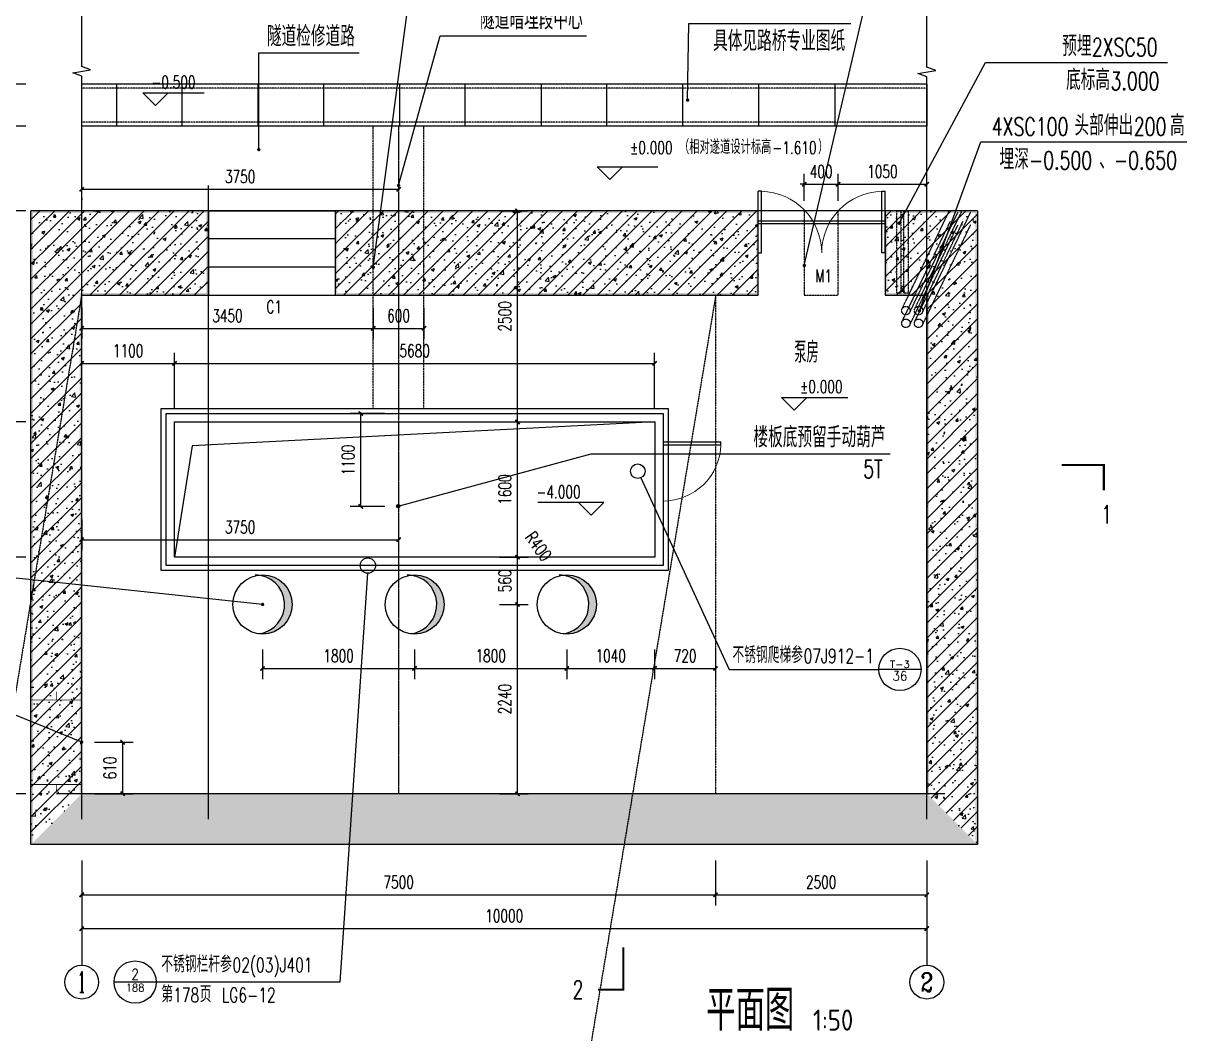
# Model space of a CAD drawing. Header units: millimetres. Extents: x -29538 to 115583, y -232866 to 15404.
# Drawn here: x 81604 to 95371, y -184979 to -173019 of the extents above; entities that cross this region are included whole.
import ezdxf
from ezdxf.enums import TextEntityAlignment as Align

# ---------------------------------------------------------------- set-up
doc = ezdxf.new("R2010")
doc.units = ezdxf.units.MM
doc.header["$LTSCALE"] = 10
doc.header["$MEASUREMENT"] = 0
doc.linetypes.add('DASH', pattern=[0.35, 0.25, -0.1])
doc.linetypes.add('DOTE', pattern=[2.42, 2, -0.2, 0.02, -0.2])
for name, color, linetype in [('AXIS', 3, 'Continuous'), ('AXIS_TEXT', 7, 'Continuous'), ('DIM_ELEV', 3, 'Continuous'), ('DIM_IDEN', 3, 'Continuous'), ('DIM_LEAD', 3, 'Continuous'), ('DIM_SYMB', 3, 'Continuous'), ('DOTE', 1, 'Continuous'), ('PUB_DIM', 3, 'Continuous'), ('PUB_HATCH', 8, 'Continuous'), ('PUB_TEXT', 7, 'Continuous'), ('PUB_WALL', 9, 'Continuous'), ('QQ', 8, 'Continuous'), ('WALL', 9, 'Continuous'), ('WINDOW', 4, 'Continuous'), ('WINDOW_TEXT', 7, 'Continuous'), ('图框', 7, 'Continuous'), ('标注', 4, 'Continuous')]:
    doc.layers.add(name, color=color, linetype=linetype)
doc.styles.add('_TCH_AXIS', font='COMPLEX', dxfattribs={"bigfont": 'GBCBIG'})
doc.styles.add('_TCH_DIM', font='SIMPLEX', dxfattribs={"bigfont": 'GBCBIG'})
doc.styles.add('_TCH_LABEL', font='COMPLEX', dxfattribs={"bigfont": 'GBCBIG'})
doc.styles.add('_TCH_WINDOW', font='SIMPLEX', dxfattribs={"bigfont": 'GBCBIG'})
doc.styles.add('COMPLEX', font='COMPLEX')
doc.styles.add('DIM_FONT', font='SIMPLEX', dxfattribs={"width": 0.7, "bigfont": 'GBCBIG'})
doc.styles.add('HZTXT', font='SIMPLEX.shx', dxfattribs={"width": 0.8, "bigfont": 'gbhzfs.shx'})
doc.styles.get("Standard").update_dxf_attribs({"font": 'gbenor.shx', "width": 0.75, "bigfont": 'gbcbig.shx'})
doc.dimstyles.new('DIMN50', dxfattribs={"dimscale": 0.5, "dimtxt": 300, "dimasz": 100, "dimexe": 250, "dimexo": 300, "dimgap": 150, "dimtad": 1, "dimdec": 0, "dimzin": 0, "dimdsep": 46, "dimtxsty": 'DIM_FONT', "dimblk": 'ARCHTICK', "dimcen": 0.09, "dimclrt": 7, "dimazin": 2, "dimtfac": 1, "dimtdec": 0, "dimtix": 1, "dimtmove": 2, "dimatfit": 3, "dimldrblk": 'ARCHTICK', "dimfxl": 0, "dimtolj": 1, "dimtzin": 0, "dimarcsym": 0})
pattern_1 = [(45, (-45837, 98586.07), (-88.38835, 88.38835), []), (50, (-45837, 98586.07), (358.6301, -31.3761), [37.5, -412.5]), (355, (-45837, 98586.07), (-69.3757, 376.096), [30, -330]), (100.4514, (-45807.12, 98583.46), (289.2547, 344.7198), [31.8701, -350.571]), (46.1842, (-45837, 98686.07), (533.6205, -82.7595), [56.25, -618.75]), (96.6356, (-45792.53, 98679.2), (467.3314, 487.059), [47.805, -525.8565]), (351.1842, (-45837, 98686.07), (467.331, 487.0593), [45, -495]), (21, (-45787, 98661.07), (298.4535, -201.3094), [37.5, -412.5]), (326, (-45787, 98661.07), (121.6577, 362.575), [30, -330]), (71.4514, (-45762.13, 98644.3), (420.1113, 161.2652), [31.8701, -350.571]), (37.5, (-45837, 98586.07), (6.07993, 166.44693), [0, -326, 0, -335, 0, -331.25]), (7.5, (-45837, 98586.07), (131.53477, 197.20586), [0, -191, 0, -318.5, 0, -126.25]), (327.5, (-45948.5, 98586.07), (266.91122, -11.27744), [0, -125, 0, -390, 0, -517.5]), (317.5, (-45998.5, 98586.07), (291.5931, 50.0525), [0, -162.5, 0, -259, 0, -367.5])]

# ---------------------------------------------------------------- blocks, each defined once
blk = doc.blocks.new('_ArchTick')
at = {"color": 0, "linetype": 'ByBlock', "const_width": 0.4}
blk.add_lwpolyline([(-0.5, -0.5), (0.5, 0.5)], dxfattribs=at)
blk = doc.blocks.new('*D610')
at = {"layer": 'Defpoints', "color": 0}
for p in [(318248, -52688), (318968, -52688), (318968, -53062)]:
    blk.add_point(p, dxfattribs=at)
at = {"layer": 'PUB_DIM', "color": 0, "lineweight": -2}
for p, q in [((318248, -52838), (318248, -53187)), ((318968, -52838), (318968, -53187)), ((318248, -53062), (318968, -53062))]:
    blk.add_line(p, q, dxfattribs=at)
at = {"layer": 'PUB_DIM', "color": 0, "lineweight": -2, "xscale": 50, "yscale": 50, "zscale": 50, "rotation": 180}
blk.add_blockref('_ArchTick', (318248, -53062), dxfattribs=at)
at = {"layer": 'PUB_DIM', "color": 0, "lineweight": -2, "xscale": 50, "yscale": 50, "zscale": 50}
blk.add_blockref('_ArchTick', (318968, -53062), dxfattribs=at)
at = {"layer": 'PUB_DIM', "color": 7, "insert": (318608, -52912), "char_height": 150, "attachment_point": 5, "style": 'DIM_FONT'}
blk.add_mtext('\\A1;720', dxfattribs=at)
blk = doc.blocks.new('*D611')
at = {"layer": 'Defpoints', "color": 0}
for p in [(317208, -52688), (318248, -52688), (318248, -53062)]:
    blk.add_point(p, dxfattribs=at)
at = {"layer": 'PUB_DIM', "color": 0, "lineweight": -2}
for p, q in [((317208, -52838), (317208, -53187)), ((318248, -52838), (318248, -53187)), ((317208, -53062), (318248, -53062))]:
    blk.add_line(p, q, dxfattribs=at)
at = {"layer": 'PUB_DIM', "color": 0, "lineweight": -2, "xscale": 50, "yscale": 50, "zscale": 50, "rotation": 180}
blk.add_blockref('_ArchTick', (317208, -53062), dxfattribs=at)
at = {"layer": 'PUB_DIM', "color": 0, "lineweight": -2, "xscale": 50, "yscale": 50, "zscale": 50}
blk.add_blockref('_ArchTick', (318248, -53062), dxfattribs=at)
at = {"layer": 'PUB_DIM', "color": 7, "insert": (317728, -52912), "char_height": 150, "attachment_point": 5, "style": 'DIM_FONT'}
blk.add_mtext('\\A1;1040', dxfattribs=at)
blk = doc.blocks.new('*D646')
at = {"layer": 'Defpoints', "color": 0}
for p in [(315408, -52688), (317208, -52688), (317208, -53062)]:
    blk.add_point(p, dxfattribs=at)
at = {"layer": 'PUB_DIM', "color": 0, "lineweight": -2}
for p, q in [((315408, -52838), (315408, -53187)), ((317208, -52838), (317208, -53187)), ((315408, -53062), (317208, -53062))]:
    blk.add_line(p, q, dxfattribs=at)
at = {"layer": 'PUB_DIM', "color": 0, "lineweight": -2, "xscale": 50, "yscale": 50, "zscale": 50, "rotation": 180}
blk.add_blockref('_ArchTick', (315408, -53062), dxfattribs=at)
at = {"layer": 'PUB_DIM', "color": 0, "lineweight": -2, "xscale": 50, "yscale": 50, "zscale": 50}
blk.add_blockref('_ArchTick', (317208, -53062), dxfattribs=at)
at = {"layer": 'PUB_DIM', "color": 7, "insert": (316308, -52912), "char_height": 150, "attachment_point": 5, "style": 'DIM_FONT'}
blk.add_mtext('\\A1;1800', dxfattribs=at)
blk = doc.blocks.new('*D647')
at = {"layer": 'Defpoints', "color": 0}
for p in [(313608, -52688), (315408, -52688), (315408, -53062)]:
    blk.add_point(p, dxfattribs=at)
at = {"layer": 'PUB_DIM', "color": 0, "lineweight": -2}
for p, q in [((313608, -52838), (313608, -53187)), ((315408, -52838), (315408, -53187)), ((313608, -53062), (315408, -53062))]:
    blk.add_line(p, q, dxfattribs=at)
at = {"layer": 'PUB_DIM', "color": 0, "lineweight": -2, "xscale": 50, "yscale": 50, "zscale": 50, "rotation": 180}
blk.add_blockref('_ArchTick', (313608, -53062), dxfattribs=at)
at = {"layer": 'PUB_DIM', "color": 0, "lineweight": -2, "xscale": 50, "yscale": 50, "zscale": 50}
blk.add_blockref('_ArchTick', (315408, -53062), dxfattribs=at)
at = {"layer": 'PUB_DIM', "color": 7, "insert": (314508, -52912), "char_height": 150, "attachment_point": 5, "style": 'DIM_FONT'}
blk.add_mtext('\\A1;1800', dxfattribs=at)
blk = doc.blocks.new('*D674')
at = {"layer": 'Defpoints', "color": 0}
for p in [(311468, -53935), (311953, -53935), (311468, -54545)]:
    blk.add_point(p, dxfattribs=at)
at = {"layer": 'PUB_DIM', "color": 0, "lineweight": -2}
for p, q in [((311618, -53935), (312078, -53935)), ((311953, -54545), (311953, -53935)), ((311618, -54545), (312078, -54545))]:
    blk.add_line(p, q, dxfattribs=at)
at = {"layer": 'PUB_DIM', "color": 0, "lineweight": -2, "xscale": 50, "yscale": 50, "zscale": 50}
for p, rotation in [((311953, -53935), 89.99975215261593), ((311953, -54545), 269.9997521526159)]:
    blk.add_blockref('_ArchTick', p, dxfattribs=dict(at, rotation=rotation))
at = {"layer": 'PUB_DIM', "color": 7, "insert": (311803, -54240), "char_height": 150, "attachment_point": 5, "rotation": 89.9998, "style": 'DIM_FONT'}
blk.add_mtext('\\A1;610', dxfattribs=at)
blk = doc.blocks.new('*D675')
at = {"layer": 'Defpoints', "color": 0}
for p in [(314918, -48645), (315518, -48645), (315518, -49037)]:
    blk.add_point(p, dxfattribs=at)
at = {"layer": 'PUB_DIM', "color": 0, "lineweight": -2}
for p, q in [((314918, -48795), (314918, -49162)), ((315518, -48795), (315518, -49162)), ((314918, -49037), (315518, -49037))]:
    blk.add_line(p, q, dxfattribs=at)
at = {"layer": 'PUB_DIM', "color": 0, "lineweight": -2, "xscale": 50, "yscale": 50, "zscale": 50, "rotation": 180}
blk.add_blockref('_ArchTick', (314918, -49037), dxfattribs=at)
at = {"layer": 'PUB_DIM', "color": 0, "lineweight": -2, "xscale": 50, "yscale": 50, "zscale": 50}
blk.add_blockref('_ArchTick', (315518, -49037), dxfattribs=at)
at = {"layer": 'PUB_DIM', "color": 7, "insert": (315218, -48887), "char_height": 150, "attachment_point": 5, "style": 'DIM_FONT'}
blk.add_mtext('\\A1;600', dxfattribs=at)
blk = doc.blocks.new('*D676')
at = {"layer": 'Defpoints', "color": 0}
for p in [(311468, -48645), (314918, -48645), (314918, -49037)]:
    blk.add_point(p, dxfattribs=at)
at = {"layer": 'PUB_DIM', "color": 0, "lineweight": -2}
for p, q in [((311468, -48795), (311468, -49162)), ((314918, -48795), (314918, -49162)), ((311468, -49037), (314918, -49037))]:
    blk.add_line(p, q, dxfattribs=at)
at = {"layer": 'PUB_DIM', "color": 0, "lineweight": -2, "xscale": 50, "yscale": 50, "zscale": 50, "rotation": 180}
blk.add_blockref('_ArchTick', (311468, -49037), dxfattribs=at)
at = {"layer": 'PUB_DIM', "color": 0, "lineweight": -2, "xscale": 50, "yscale": 50, "zscale": 50}
blk.add_blockref('_ArchTick', (314918, -49037), dxfattribs=at)
at = {"layer": 'PUB_DIM', "color": 7, "insert": (313193, -48887), "char_height": 150, "attachment_point": 5, "style": 'DIM_FONT'}
blk.add_mtext('\\A1;3450', dxfattribs=at)
blk = doc.blocks.new('*D626')
at = {"layer": 'Defpoints', "color": 0}
for p in [(311468, -47345), (315218, -47345), (315218, -47391)]:
    blk.add_point(p, dxfattribs=at)
at = {"layer": 'PUB_DIM', "color": 0, "lineweight": -2}
for p, q in [((311468, -47391), (315218, -47391)), ((311468, -47495), (311468, -47516)), ((315218, -47495), (315218, -47516))]:
    blk.add_line(p, q, dxfattribs=at)
at = {"layer": 'PUB_DIM', "color": 0, "lineweight": -2, "xscale": 50, "yscale": 50, "zscale": 50, "rotation": 180}
blk.add_blockref('_ArchTick', (311468, -47391), dxfattribs=at)
at = {"layer": 'PUB_DIM', "color": 0, "lineweight": -2, "xscale": 50, "yscale": 50, "zscale": 50}
blk.add_blockref('_ArchTick', (315218, -47391), dxfattribs=at)
at = {"layer": 'PUB_DIM', "color": 7, "insert": (313343, -47241), "char_height": 150, "attachment_point": 5, "style": 'DIM_FONT'}
blk.add_mtext('\\A1;3750', dxfattribs=at)
blk = doc.blocks.new('*D632')
at = {"layer": 'Defpoints', "color": 0}
for p in [(321468, -47331), (320418, -47679), (321468, -47679)]:
    blk.add_point(p, dxfattribs=at)
at = {"layer": 'PUB_DIM', "color": 0, "lineweight": -2}
for p, q in [((320418, -47529), (320418, -47206)), ((321468, -47529), (321468, -47206)), ((320418, -47331), (321468, -47331))]:
    blk.add_line(p, q, dxfattribs=at)
at = {"layer": 'PUB_DIM', "color": 0, "lineweight": -2, "xscale": 50, "yscale": 50, "zscale": 50, "rotation": 180}
blk.add_blockref('_ArchTick', (320418, -47331), dxfattribs=at)
at = {"layer": 'PUB_DIM', "color": 0, "lineweight": -2, "xscale": 50, "yscale": 50, "zscale": 50}
blk.add_blockref('_ArchTick', (321468, -47331), dxfattribs=at)
at = {"layer": 'PUB_DIM', "color": 7, "insert": (320943, -47181), "char_height": 150, "attachment_point": 5, "style": 'DIM_FONT'}
blk.add_mtext('\\A1;1050', dxfattribs=at)
blk = doc.blocks.new('*D633')
at = {"layer": 'Defpoints', "color": 0}
for p in [(320418, -47331), (320019, -47679), (320418, -47679)]:
    blk.add_point(p, dxfattribs=at)
at = {"layer": 'PUB_DIM', "color": 0, "lineweight": -2}
for p, q in [((320019, -47529), (320019, -47206)), ((320418, -47529), (320418, -47206)), ((320019, -47331), (319969, -47331)), ((320019, -47331), (320418, -47331)), ((320418, -47331), (320468, -47331))]:
    blk.add_line(p, q, dxfattribs=at)
at = {"layer": 'PUB_DIM', "color": 0, "lineweight": -2, "xscale": 50, "yscale": 50, "zscale": 50}
blk.add_blockref('_ArchTick', (320019, -47331), dxfattribs=at)
at = {"layer": 'PUB_DIM', "color": 0, "lineweight": -2, "xscale": 50, "yscale": 50, "zscale": 50, "rotation": 180}
blk.add_blockref('_ArchTick', (320418, -47331), dxfattribs=at)
at = {"layer": 'PUB_DIM', "color": 7, "insert": (320218, -47181), "char_height": 150, "attachment_point": 5, "style": 'DIM_FONT'}
blk.add_mtext('\\A1;400', dxfattribs=at)
blk = doc.blocks.new('*D687')
at = {"layer": 'Defpoints', "color": 0}
for p in [(311468, -51150), (315218, -51150), (315218, -51538)]:
    blk.add_point(p, dxfattribs=at)
at = {"layer": 'PUB_DIM', "color": 0, "lineweight": -2}
for p, q in [((311468, -51300), (311468, -51663)), ((315218, -51300), (315218, -51663)), ((311468, -51538), (315218, -51538))]:
    blk.add_line(p, q, dxfattribs=at)
at = {"layer": 'PUB_DIM', "color": 0, "lineweight": -2, "xscale": 50, "yscale": 50, "zscale": 50, "rotation": 180}
blk.add_blockref('_ArchTick', (311468, -51538), dxfattribs=at)
at = {"layer": 'PUB_DIM', "color": 0, "lineweight": -2, "xscale": 50, "yscale": 50, "zscale": 50}
blk.add_blockref('_ArchTick', (315218, -51538), dxfattribs=at)
at = {"layer": 'PUB_DIM', "color": 7, "insert": (313343, -51388), "char_height": 150, "attachment_point": 5, "style": 'DIM_FONT'}
blk.add_mtext('\\A1;3750', dxfattribs=at)
blk = doc.blocks.new('*D688')
at = {"layer": 'Defpoints', "color": 0}
for p in [(314770, -50045), (315205, -50045), (315205, -51145)]:
    blk.add_point(p, dxfattribs=at)
at = {"layer": 'PUB_DIM', "color": 0, "lineweight": -2}
for p, q in [((315055, -50045), (314645, -50045)), ((314770, -51145), (314770, -50045)), ((315055, -51145), (314645, -51145))]:
    blk.add_line(p, q, dxfattribs=at)
at = {"layer": 'PUB_DIM', "color": 0, "lineweight": -2, "xscale": 50, "yscale": 50, "zscale": 50}
for p, rotation in [((314770, -50045), 90), ((314770, -51145), 270)]:
    blk.add_blockref('_ArchTick', p, dxfattribs=dict(at, rotation=rotation))
at = {"layer": 'PUB_DIM', "color": 7, "insert": (314620, -50595), "char_height": 150, "attachment_point": 5, "rotation": 90, "style": 'DIM_FONT'}
blk.add_mtext('\\A1;1100', dxfattribs=at)
blk = doc.blocks.new('*D689')
at = {"layer": 'Defpoints', "color": 0}
for p in [(318248, -49452), (312568, -50145), (318248, -50145)]:
    blk.add_point(p, dxfattribs=at)
at = {"layer": 'PUB_DIM', "color": 0, "lineweight": -2}
for p, q in [((312568, -49995), (312568, -49327)), ((318248, -49995), (318248, -49327)), ((312568, -49452), (318248, -49452))]:
    blk.add_line(p, q, dxfattribs=at)
at = {"layer": 'PUB_DIM', "color": 0, "lineweight": -2, "xscale": 50, "yscale": 50, "zscale": 50, "rotation": 180}
blk.add_blockref('_ArchTick', (312568, -49452), dxfattribs=at)
at = {"layer": 'PUB_DIM', "color": 0, "lineweight": -2, "xscale": 50, "yscale": 50, "zscale": 50}
blk.add_blockref('_ArchTick', (318248, -49452), dxfattribs=at)
at = {"layer": 'PUB_DIM', "color": 7, "insert": (315408, -49302), "char_height": 150, "attachment_point": 5, "style": 'DIM_FONT'}
blk.add_mtext('\\A1;5680', dxfattribs=at)
blk = doc.blocks.new('*D690')
at = {"layer": 'Defpoints', "color": 0}
for p in [(312568, -49452), (311468, -50145), (312568, -50145)]:
    blk.add_point(p, dxfattribs=at)
at = {"layer": 'PUB_DIM', "color": 0, "lineweight": -2}
for p, q in [((311468, -49995), (311468, -49327)), ((312568, -49995), (312568, -49327)), ((311468, -49452), (312568, -49452))]:
    blk.add_line(p, q, dxfattribs=at)
at = {"layer": 'PUB_DIM', "color": 0, "lineweight": -2, "xscale": 50, "yscale": 50, "zscale": 50, "rotation": 180}
blk.add_blockref('_ArchTick', (311468, -49452), dxfattribs=at)
at = {"layer": 'PUB_DIM', "color": 0, "lineweight": -2, "xscale": 50, "yscale": 50, "zscale": 50}
blk.add_blockref('_ArchTick', (312568, -49452), dxfattribs=at)
at = {"layer": 'PUB_DIM', "color": 7, "insert": (312018, -49302), "char_height": 150, "attachment_point": 5, "style": 'DIM_FONT'}
blk.add_mtext('\\A1;1100', dxfattribs=at)
blk = doc.blocks.new('*D691')
at = {"layer": 'Defpoints', "color": 0}
for p in [(316263, -47645), (316625, -47645), (316263, -50145)]:
    blk.add_point(p, dxfattribs=at)
at = {"layer": 'PUB_DIM', "color": 0, "lineweight": -2}
for p, q in [((316413, -47645), (316750, -47645)), ((316625, -50145), (316625, -47645)), ((316413, -50145), (316750, -50145))]:
    blk.add_line(p, q, dxfattribs=at)
at = {"layer": 'PUB_DIM', "color": 0, "lineweight": -2, "xscale": 50, "yscale": 50, "zscale": 50}
for p, rotation in [((316625, -47645), 90), ((316625, -50145), 270)]:
    blk.add_blockref('_ArchTick', p, dxfattribs=dict(at, rotation=rotation))
at = {"layer": 'PUB_DIM', "color": 7, "insert": (316475, -48895), "char_height": 150, "attachment_point": 5, "rotation": 90, "style": 'DIM_FONT'}
blk.add_mtext('\\A1;2500', dxfattribs=at)
blk = doc.blocks.new('*D692')
at = {"layer": 'Defpoints', "color": 0}
for p in [(316263, -50145), (316625, -50145), (316263, -51745)]:
    blk.add_point(p, dxfattribs=at)
at = {"layer": 'PUB_DIM', "color": 0, "lineweight": -2}
for p, q in [((316413, -50145), (316750, -50145)), ((316625, -51745), (316625, -50145)), ((316413, -51745), (316750, -51745))]:
    blk.add_line(p, q, dxfattribs=at)
at = {"layer": 'PUB_DIM', "color": 0, "lineweight": -2, "xscale": 50, "yscale": 50, "zscale": 50}
for p, rotation in [((316625, -50145), 90), ((316625, -51745), 270)]:
    blk.add_blockref('_ArchTick', p, dxfattribs=dict(at, rotation=rotation))
at = {"layer": 'PUB_DIM', "color": 7, "insert": (316475, -50945), "char_height": 150, "attachment_point": 5, "rotation": 90, "style": 'DIM_FONT'}
blk.add_mtext('\\A1;1600', dxfattribs=at)
blk = doc.blocks.new('*D693')
at = {"layer": 'Defpoints', "color": 0}
for p in [(316263, -51745), (316625, -51745), (316263, -52305)]:
    blk.add_point(p, dxfattribs=at)
at = {"layer": 'PUB_DIM', "color": 0, "lineweight": -2}
for p, q in [((316413, -51745), (316750, -51745)), ((316625, -52305), (316625, -51745)), ((316413, -52305), (316750, -52305))]:
    blk.add_line(p, q, dxfattribs=at)
at = {"layer": 'PUB_DIM', "color": 0, "lineweight": -2, "xscale": 50, "yscale": 50, "zscale": 50}
for p, rotation in [((316625, -51745), 90), ((316625, -52305), 270)]:
    blk.add_blockref('_ArchTick', p, dxfattribs=dict(at, rotation=rotation))
at = {"layer": 'PUB_DIM', "color": 7, "insert": (316475, -52025), "char_height": 150, "attachment_point": 5, "rotation": 90, "style": 'DIM_FONT'}
blk.add_mtext('\\A1;560', dxfattribs=at)
blk = doc.blocks.new('*D694')
at = {"layer": 'Defpoints', "color": 0}
for p in [(316263, -52305), (316625, -52305), (316263, -54545)]:
    blk.add_point(p, dxfattribs=at)
at = {"layer": 'PUB_DIM', "color": 0, "lineweight": -2}
for p, q in [((316413, -52305), (316750, -52305)), ((316625, -54545), (316625, -52305)), ((316413, -54545), (316750, -54545))]:
    blk.add_line(p, q, dxfattribs=at)
at = {"layer": 'PUB_DIM', "color": 0, "lineweight": -2, "xscale": 50, "yscale": 50, "zscale": 50}
for p, rotation in [((316625, -52305), 90), ((316625, -54545), 270)]:
    blk.add_blockref('_ArchTick', p, dxfattribs=dict(at, rotation=rotation))
at = {"layer": 'PUB_DIM', "color": 7, "insert": (316475, -53425), "char_height": 150, "attachment_point": 5, "rotation": 90, "style": 'DIM_FONT'}
blk.add_mtext('\\A1;2240', dxfattribs=at)
blk = doc.blocks.new('*D636')
at = {"layer": 'AXIS', "color": 0, "lineweight": -2}
for p, q in [((311468, -55335), (311468, -55866)), ((318968, -55335), (318968, -55866)), ((311468, -55741), (318968, -55741))]:
    blk.add_line(p, q, dxfattribs=at)
at = {"layer": 'Defpoints', "color": 0}
for p in [(311468, -55185), (318968, -55185), (318968, -55741)]:
    blk.add_point(p, dxfattribs=at)
at = {"layer": 'AXIS', "color": 0, "lineweight": -2, "xscale": 50, "yscale": 50, "zscale": 50, "rotation": 180}
blk.add_blockref('_ArchTick', (311468, -55741), dxfattribs=at)
at = {"layer": 'AXIS', "color": 0, "lineweight": -2, "xscale": 50, "yscale": 50, "zscale": 50}
blk.add_blockref('_ArchTick', (318968, -55741), dxfattribs=at)
at = {"layer": 'AXIS', "color": 7, "insert": (315218, -55591), "char_height": 150, "attachment_point": 5, "style": 'DIM_FONT'}
blk.add_mtext('\\A1;7500', dxfattribs=at)
blk = doc.blocks.new('*D637')
at = {"layer": 'AXIS', "color": 0, "lineweight": -2}
for p, q in [((318968, -55335), (318968, -55866)), ((321468, -55335), (321468, -55866)), ((318968, -55741), (321468, -55741))]:
    blk.add_line(p, q, dxfattribs=at)
at = {"layer": 'Defpoints', "color": 0}
for p in [(318968, -55185), (321468, -55185), (321468, -55741)]:
    blk.add_point(p, dxfattribs=at)
at = {"layer": 'AXIS', "color": 0, "lineweight": -2, "xscale": 50, "yscale": 50, "zscale": 50, "rotation": 180}
blk.add_blockref('_ArchTick', (318968, -55741), dxfattribs=at)
at = {"layer": 'AXIS', "color": 0, "lineweight": -2, "xscale": 50, "yscale": 50, "zscale": 50}
blk.add_blockref('_ArchTick', (321468, -55741), dxfattribs=at)
at = {"layer": 'AXIS', "color": 7, "insert": (320218, -55591), "char_height": 150, "attachment_point": 5, "style": 'DIM_FONT'}
blk.add_mtext('\\A1;2500', dxfattribs=at)
blk = doc.blocks.new('*D638')
at = {"layer": 'AXIS', "color": 0, "lineweight": -2}
for p, q in [((311468, -55485), (311468, -56266)), ((321468, -55485), (321468, -56266)), ((311468, -56141), (321468, -56141))]:
    blk.add_line(p, q, dxfattribs=at)
at = {"layer": 'Defpoints', "color": 0}
for p in [(311468, -55335), (321468, -55335), (321468, -56141)]:
    blk.add_point(p, dxfattribs=at)
at = {"layer": 'AXIS', "color": 0, "lineweight": -2, "xscale": 50, "yscale": 50, "zscale": 50, "rotation": 180}
blk.add_blockref('_ArchTick', (311468, -56141), dxfattribs=at)
at = {"layer": 'AXIS', "color": 0, "lineweight": -2, "xscale": 50, "yscale": 50, "zscale": 50}
blk.add_blockref('_ArchTick', (321468, -56141), dxfattribs=at)
at = {"layer": 'AXIS', "color": 7, "insert": (316468, -55991), "char_height": 150, "attachment_point": 5, "style": 'DIM_FONT'}
blk.add_mtext('\\A1;10000', dxfattribs=at)
blk = doc.blocks.new('*D639')
at = {"layer": 'AXIS', "color": 0, "lineweight": -2}
for p, q in [((310806, -51745), (310084, -51745)), ((310209, -54545), (310209, -51745)), ((310806, -54545), (310084, -54545))]:
    blk.add_line(p, q, dxfattribs=at)
at = {"layer": 'Defpoints', "color": 0}
for p in [(310209, -51745), (310956, -51745), (310956, -54545)]:
    blk.add_point(p, dxfattribs=at)
at = {"layer": 'AXIS', "color": 0, "lineweight": -2, "xscale": 50, "yscale": 50, "zscale": 50}
for p, rotation in [((310209, -51745), 90), ((310209, -54545), 270)]:
    blk.add_blockref('_ArchTick', p, dxfattribs=dict(at, rotation=rotation))
at = {"layer": 'AXIS', "color": 7, "insert": (310059, -53145), "char_height": 150, "attachment_point": 5, "rotation": 90, "style": 'DIM_FONT'}
blk.add_mtext('\\A1;2800', dxfattribs=at)
blk = doc.blocks.new('*D640')
at = {"layer": 'AXIS', "color": 0, "lineweight": -2}
for p, q in [((310806, -50145), (310084, -50145)), ((310209, -51745), (310209, -50145)), ((310806, -51745), (310084, -51745))]:
    blk.add_line(p, q, dxfattribs=at)
at = {"layer": 'Defpoints', "color": 0}
for p in [(310209, -50145), (310956, -50145), (310956, -51745)]:
    blk.add_point(p, dxfattribs=at)
at = {"layer": 'AXIS', "color": 0, "lineweight": -2, "xscale": 50, "yscale": 50, "zscale": 50}
for p, rotation in [((310209, -50145), 90), ((310209, -51745), 270)]:
    blk.add_blockref('_ArchTick', p, dxfattribs=dict(at, rotation=rotation))
at = {"layer": 'AXIS', "color": 7, "insert": (310059, -50945), "char_height": 150, "attachment_point": 5, "rotation": 90, "style": 'DIM_FONT'}
blk.add_mtext('\\A1;1600', dxfattribs=at)
blk = doc.blocks.new('*D641')
at = {"layer": 'AXIS', "color": 0, "lineweight": -2}
for p, q in [((310806, -47645), (310084, -47645)), ((310209, -50145), (310209, -47645)), ((310806, -50145), (310084, -50145))]:
    blk.add_line(p, q, dxfattribs=at)
at = {"layer": 'Defpoints', "color": 0}
for p in [(310209, -47645), (310956, -47645), (310956, -50145)]:
    blk.add_point(p, dxfattribs=at)
at = {"layer": 'AXIS', "color": 0, "lineweight": -2, "xscale": 50, "yscale": 50, "zscale": 50}
for p, rotation in [((310209, -47645), 90), ((310209, -50145), 270)]:
    blk.add_blockref('_ArchTick', p, dxfattribs=dict(at, rotation=rotation))
at = {"layer": 'AXIS', "color": 7, "insert": (310059, -48895), "char_height": 150, "attachment_point": 5, "rotation": 90, "style": 'DIM_FONT'}
blk.add_mtext('\\A1;2500', dxfattribs=at)
blk = doc.blocks.new('*D642')
at = {"layer": 'AXIS', "color": 0, "lineweight": -2}
for p, q in [((310806, -46645), (310084, -46645)), ((310209, -47645), (310209, -46645)), ((310806, -47645), (310084, -47645))]:
    blk.add_line(p, q, dxfattribs=at)
at = {"layer": 'Defpoints', "color": 0}
for p in [(310209, -46645), (310956, -46645), (310956, -47645)]:
    blk.add_point(p, dxfattribs=at)
at = {"layer": 'AXIS', "color": 0, "lineweight": -2, "xscale": 50, "yscale": 50, "zscale": 50}
for p, rotation in [((310209, -46645), 90), ((310209, -47645), 270)]:
    blk.add_blockref('_ArchTick', p, dxfattribs=dict(at, rotation=rotation))
at = {"layer": 'AXIS', "color": 7, "insert": (310059, -47145), "char_height": 150, "attachment_point": 5, "rotation": 90, "style": 'DIM_FONT'}
blk.add_mtext('\\A1;1000', dxfattribs=at)
blk = doc.blocks.new('*D643')
at = {"layer": 'AXIS', "color": 0, "lineweight": -2}
for p, q in [((310806, -46145), (310084, -46145)), ((310209, -46645), (310209, -46145)), ((310806, -46645), (310084, -46645))]:
    blk.add_line(p, q, dxfattribs=at)
at = {"layer": 'Defpoints', "color": 0}
for p in [(310209, -46145), (310956, -46145), (310956, -46645)]:
    blk.add_point(p, dxfattribs=at)
at = {"layer": 'AXIS', "color": 0, "lineweight": -2, "xscale": 50, "yscale": 50, "zscale": 50}
for p, rotation in [((310209, -46145), 90), ((310209, -46645), 270)]:
    blk.add_blockref('_ArchTick', p, dxfattribs=dict(at, rotation=rotation))
at = {"layer": 'AXIS', "color": 7, "insert": (310059, -46395), "char_height": 150, "attachment_point": 5, "rotation": 90, "style": 'DIM_FONT'}
blk.add_mtext('\\A1;500', dxfattribs=at)
blk = doc.blocks.new('$DorLib2D$00000002')
for p, q in [((-0.5, 0), (-0.5, 0.4875)), ((-0.475, 0.4875), (-0.5, 0.4875)), ((-0.475, 0), (-0.475, 0.4875)), ((0.475, 0), (0.475, 0.4875)), ((0.475, 0.4875), (0.5, 0.4875)), ((0.5, 0), (0.5, 0.4875)), ((-0.5, 0), (-0.475, 0)), ((0.5, 0), (0.475, 0))]:
    blk.add_line(p, q)
at = {"lineweight": 13}
for centre, start, end in [((-0.4875, 0), 0, 88.53072), ((0.4875, 0), 91.46928, 180)]:
    blk.add_arc(centre, 0.4875, start, end, dxfattribs=at)
blk = doc.blocks.new('_AXISO')
blk.add_circle((0, 0), 0.5)
at = {"layer": 'AXIS_TEXT', "style": 'COMPLEX', "width": 1.041667}
blk.add_attdef('A', text='', height=0.56, dxfattribs=at).set_placement((-0.25, -0.28), (0.25, -0.28), align=Align.FIT)
blk = doc.blocks.new('$TCHSYS$WIN2D')
for p, q in [((-0.5, 0.5), (0.5, 0.5)), ((-0.5, 0.5), (-0.5, -0.5)), ((0.5, 0.5), (0.5, -0.5)), ((0.5, 0.1667), (-0.5, 0.1667)), ((0.5, -0.1667), (-0.5, -0.1667)), ((-0.5, -0.5), (0.5, -0.5))]:
    blk.add_line(p, q)
blk = doc.blocks.new('$DorLib2D$00000001')
for p, q in [((0.45, 0.975), (0.5, 0.975)), ((0.45, 0), (0.45, 0.975)), ((0.5, 0), (0.5, 0.975)), ((0.5, 0), (0.45, 0))]:
    blk.add_line(p, q)
at = {"lineweight": 13}
blk.add_arc((0.475, 0), 0.975, 91.4693, 180, dxfattribs=at)
blk = doc.blocks.new('A$C116761DF')
h = blk.add_hatch(color=256)
h.dxf.hatch_style = 1
h.paths.add_polyline_path([(10858.4, 46628.5, -0.4520453), (11252.9, 46281.4, -0.4520453), (10858.4, 45934.2, 0.8800613)])
h = blk.add_hatch(color=256)
h.dxf.hatch_style = 1
h.paths.add_polyline_path([(12658.4, 46628.5, -0.4520453), (13052.9, 46281.4, -0.4520453), (12658.4, 45934.2, 0.8800613)])
h = blk.add_hatch(color=256)
h.dxf.hatch_style = 1
h.paths.add_polyline_path([(14458.4, 46628.5, -0.4520453), (14852.9, 46281.4, -0.4520453), (14458.4, 45934.2, 0.8800613)])
at = {"layer": 'PUB_HATCH'}
h = blk.add_hatch(dxfattribs=at)
h.set_pattern_fill('钢筋混凝土', color=256, scale=50, style=0)
h.set_pattern_definition(pattern_1)
h.paths.add_polyline_path([(8737.9, 49966.4), (8762.9, 49941.4), (10262.9, 49941.4), (10262.9, 50941.4), (8162.9, 50941.4), (8187.9, 50916.4)])
h = blk.add_hatch(dxfattribs=at)
h.set_pattern_fill('钢筋混凝土', color=256, scale=50, style=0)
h.set_pattern_definition(pattern_1)
h.paths.add_polyline_path([(8162.9, 43441.4), (8762.9, 44041.4), (8762.9, 49941.4), (8737.9, 49966.4), (8187.9, 50916.4), (8162.9, 50941.4)])
h = blk.add_hatch(dxfattribs=at)
h.set_pattern_fill('钢筋混凝土', color=256, scale=50, style=0)
h.set_pattern_definition(pattern_1)
h.paths.add_polyline_path([(11762.9, 49941.4), (16768.9, 49941.4), (16768.9, 50941.4), (11762.9, 50941.4)])
h = blk.add_hatch(dxfattribs=at)
h.set_pattern_fill('钢筋混凝土', color=256, scale=50, style=0)
h.set_pattern_definition(pattern_1)
h.paths.add_polyline_path([(19337.9, 50916.4), (19362.9, 50941.4), (18268.9, 50941.4), (18268.9, 49941.4), (18762.9, 49941.4), (18787.9, 49966.4)])
h = blk.add_hatch(dxfattribs=at)
h.set_pattern_fill('钢筋混凝土', color=256, scale=50, style=0)
h.set_pattern_definition(pattern_1)
h.paths.add_polyline_path([(19337.9, 50916.4), (18787.9, 49966.4), (18762.9, 49941.4), (18762.9, 44041.4), (19362.9, 43441.4), (19362.9, 50941.4)])
h = blk.add_hatch(dxfattribs=at)
h.set_pattern_fill('钢筋混凝土', color=256, scale=50, style=0)
h.set_pattern_definition(pattern_1)
h.paths.add_polyline_path([(19362.9, 43441.4), (18762.9, 44041.4), (8762.9, 44041.4), (8162.9, 43441.4)])
at = {"layer": 'PUB_WALL'}
for points in [[(10262.9, 50941.4), (8162.9, 50941.4), (8187.9, 50916.4), (10237.9, 50916.4)], [(8162.9, 43441.4), (8162.9, 50941.4), (8187.9, 50916.4), (8187.9, 43466.4)], [(10262.9, 49941.4), (10262.9, 50941.4), (10237.9, 50916.4), (10237.9, 49966.4)], [(16768.9, 50941.4), (11762.9, 50941.4), (11787.9, 50916.4), (16743.9, 50916.4)], [(11762.9, 50941.4), (11762.9, 49941.4), (11787.9, 49966.4), (11787.9, 50916.4)], [(16768.9, 49941.4), (16768.9, 50941.4), (16743.9, 50916.4), (16743.9, 49966.4)], [(19362.9, 50941.4), (18268.9, 50941.4), (18293.9, 50916.4), (19337.9, 50916.4)], [(18268.9, 50941.4), (18268.9, 49941.4), (18293.9, 49966.4), (18293.9, 50916.4)], [(19362.9, 50941.4), (19362.9, 43441.4), (19337.9, 43466.4), (19337.9, 50916.4)], [(8762.9, 49941.4), (10262.9, 49941.4), (10237.9, 49966.4), (8737.9, 49966.4)], [(8762.9, 44041.4), (8762.9, 49941.4), (8737.9, 49966.4), (8737.9, 44016.4)], [(11762.9, 49941.4), (16768.9, 49941.4), (16743.9, 49966.4), (11787.9, 49966.4)], [(18268.9, 49941.4), (18762.9, 49941.4), (18787.9, 49966.4), (18293.9, 49966.4)], [(18762.9, 49941.4), (18762.9, 44041.4), (18787.9, 44016.4), (18787.9, 49966.4)], [(18762.9, 44041.4), (8762.9, 44041.4), (8737.9, 44016.4), (18787.9, 44016.4)], [(19362.9, 43441.4), (8162.9, 43441.4), (8187.9, 43466.4), (19337.9, 43466.4)]]:
    blk.add_hatch(color=256, dxfattribs=at).paths.add_polyline_path(points)
at = {"linetype": 'DASH'}
for p, q in [((12212.9, 48601.5), (12212.9, 51941.4)), ((12812.9, 48601.5), (12812.9, 51941.4)), ((18471.9, 49784), (19029.8, 50941.4)), ((18621.9, 49784), (19179.8, 50941.4)), ((18471.9, 49634), (19042.1, 50817.1)), ((18561.8, 49740.5), (19132, 50923.6)), ((18621.9, 49634), (19192.1, 50817.1)), ((18711.8, 49740.5), (19282, 50923.6)), ((18561.8, 49590.5), (19132, 50773.6)), ((18711.8, 49590.5), (19282, 50773.6)), ((8762.9, 49941.4), (7084.4, 39856)), ((16262.9, 49926.4), (14584.3, 39856)), ((16262.9, 49941.4), (16262.9, 44041.4))]:
    blk.add_line(p, q, dxfattribs=at)
at = {"linetype": 'DOTE'}
blk.add_line((12512.9, 51941.4), (12512.9, 44041.4), dxfattribs=at)
for p, q in [((16762.9, 50821.4), (18262.9, 50821.4)), ((16762.9, 50791.4), (18262.9, 50791.4))]:
    blk.add_line(p, q)
at = {"linetype": 'DASH'}
for points in [[(17712.9, 50941.4), (17313.3, 50941.4), (17313.3, 49941.4), (17712.9, 49941.4)], [(18407.1, 50941.4), (18457.1, 50941.4), (18457.1, 49967.1), (18407.1, 49967.1)], [(18491.4, 50941.4), (18541.4, 50941.4), (18541.4, 49967.1), (18491.4, 49967.1)]]:
    blk.add_lwpolyline(points, close=True, dxfattribs=at)
at = {"const_width": 10}
for points in [[(8762.4, 45151.4), (8162.9, 45151.4)], [(8462.7, 45151.4), (8462.7, 45249.4)], [(8762.4, 44151.4), (8162.9, 44151.4)], [(8462.7, 44053.3), (8462.7, 44151.4)]]:
    blk.add_lwpolyline(points, dxfattribs=at)
at = {"linetype": 'DASH'}
for centre in [(18515.4, 49759.2), (18665.4, 49759.2), (18515.4, 49609.2), (18665.4, 49609.2)]:
    blk.add_circle(centre, 50, dxfattribs=at)
for centre, radius in [((12508.8, 47445.4), 20), ((10902.9, 46281.4), 350), ((12702.9, 46281.4), 350), ((14502.9, 46281.4), 350)]:
    blk.add_circle(centre, radius)
for centre in [(10814, 46281.4), (12614, 46281.4), (14414, 46281.4)]:
    blk.add_arc(centre, 350, 277.30049, 90)
at = {"layer": 'AXIS'}
for p, q in [((9702.4, 48601.5), (15702.9, 48601.5)), ((9702.4, 46681.4), (9702.4, 48601.5)), ((15702.9, 48601.5), (15702.9, 46681.4)), ((9762.4, 48541.5), (15642.9, 48541.5)), ((9762.4, 46741.4), (9762.4, 48541.5)), ((15642.9, 48541.5), (15642.9, 46741.4)), ((12441.1, 46681.4), (9702.4, 46681.4)), ((12406.1, 46741.4), (9762.4, 46741.4)), ((15642.9, 46741.4), (12406.1, 46741.4)), ((15702.9, 46681.4), (12441.1, 46681.4)), ((8762.9, 43251.3), (8762.9, 42011.7)), ((18762.9, 43251.3), (18762.9, 42011.7))]:
    blk.add_line(p, q, dxfattribs=at)
at = {"layer": 'DIM_ELEV'}
for p, q in [((9637.9, 52186.7), (9487.9, 52336.7)), ((9487.9, 52336.7), (10211.4, 52336.7)), ((9637.9, 52186.7), (9787.9, 52336.7)), ((15011.7, 51310.9), (14861.7, 51460.9)), ((14861.7, 51460.9), (15581.2, 51460.9)), ((15011.7, 51310.9), (15161.7, 51460.9)), ((17194.4, 48582.2), (17044.4, 48732.2)), ((17044.4, 48732.2), (17826.9, 48732.2)), ((17194.4, 48582.2), (17344.4, 48732.2)), ((14942.3, 47486.5), (14159.8, 47486.5)), ((14792.3, 47336.5), (14642.3, 47486.5)), ((14792.3, 47336.5), (14942.3, 47486.5))]:
    blk.add_line(p, q, dxfattribs=at)
at = {"layer": 'DIM_IDEN'}
for p, q in [((15378.9, 47780.1), (16425, 45512.8)), ((12143.2, 46650.8), (11819.2, 41811.6)), ((16425, 45512.8), (18194.3, 45512.8)), ((18694.3, 45512.8), (18194.3, 45512.8)), ((9645.3, 41811.6), (9145.3, 41811.6)), ((11819.2, 41811.6), (9645.3, 41811.6))]:
    blk.add_line(p, q, dxfattribs=at)
for centre, radius in [((15342.9, 47858.2), 86), ((12149.2, 46741.4), 90.8), ((18444.3, 45512.8), 250), ((9395.3, 41811.6), 250)]:
    blk.add_circle(centre, radius, dxfattribs=at)
at = {"layer": 'DIM_LEAD'}
for p, q in [((12212.9, 50271.4), (12704.5, 53952.3)), ((17313.3, 50293.9), (18060, 53490.6)), ((15932.9, 52251), (15945.5, 53156.1)), ((15945.5, 53156.1), (17865.4, 53156.1)), ((12512.9, 51241.4), (13004.5, 53013)), ((13004.5, 53013), (14737.7, 53013)), ((10858.8, 51664.9), (10858.8, 52811.1)), ((10858.8, 52811.1), (12047.3, 52811.1)), ((18434.5, 50793.6), (19458.7, 52695.1)), ((19458.7, 52695.1), (21612.4, 52695.1)), ((18674.7, 49755.8), (19403.8, 51756.4)), ((19403.8, 51756.4), (21838.6, 51756.4)), ((12508.8, 47445.4), (14790.1, 48065.1)), ((14790.1, 48065.1), (18328.7, 48065.1)), ((10902.9, 46281.4), (6849.4, 46715.8)), ((8762.9, 44651.4), (6849.4, 45432.3))]:
    blk.add_line(p, q, dxfattribs=at)
at = {"layer": 'DIM_LEAD', "const_width": 20}
for points in [[(15932.8, 52241, 1), (15933.1, 52261, 1)], [(10858.8, 51654.9, 1), (10858.8, 51674.9, 1)], [(12510.2, 51231.7, 1), (12515.6, 51251, 1)], [(18429.7, 50784.8, 1), (18439.2, 50802.4, 1)], [(12211.6, 50261.5, 1), (12214.2, 50281.4, 1)], [(17311, 50284.1, 1), (17315.6, 50303.6, 1)], [(18671.3, 49746.4, 1), (18678.2, 49765.2, 1)], [(12499.2, 47442.8, 1), (12518.5, 47448.1, 1)], [(10912.9, 46280.3, 1), (10893, 46282.4, 1)], [(8772.2, 44647.6, 1), (8753.7, 44655.2, 1)]]:
    blk.add_lwpolyline(points, format="xyb", close=True, dxfattribs=at)
at = {"layer": 'DIM_SYMB'}
for points in [[(8762.9, 50641.4), (8762.9, 52535.6), (8657.9, 52573.8), (8867.9, 52610.9), (8762.9, 52648.1), (8762.9, 54542.4)], [(18762.9, 50641.4), (18762.9, 52526.9), (18657.9, 52565.1), (18867.9, 52602.2), (18762.9, 52639.4), (18762.9, 54524.9)]]:
    blk.add_lwpolyline(points, dxfattribs=at)
at = {"layer": 'DIM_SYMB', "const_width": 25}
for points in [[(20357.7, 47930.9), (20857.7, 47930.9), (20857.7, 47630.9)], [(15171.2, 42221.6), (15171.2, 41721.6), (14871.2, 41721.6)]]:
    blk.add_lwpolyline(points, dxfattribs=at)
at = {"layer": 'DOTE'}
for p, q in [((8762.9, 43741.4), (8762.9, 51241.4)), ((10262.9, 43741.4), (10262.9, 51241.4)), ((18762.9, 43741.4), (18762.9, 51241.4)), ((18977.3, 50941.4), (8462.9, 50941.4)), ((18977.3, 44041.4), (8462.9, 44041.4))]:
    blk.add_line(p, q, dxfattribs=at)
at = {"layer": 'PUB_DIM'}
blk.add_lwpolyline([(13919.9, 47075.4, 0, 0, 0), (14236.6, 46644.1, 33, 0, 0), (14295.8, 46563.5, 0, 0, 0)], format="xyseb", dxfattribs=at)
at = {"layer": 'QQ'}
for p, q in [((18762.9, 52441.4), (8762.9, 52441.4)), ((9172.9, 52441.4), (9172.9, 51941.4)), ((9947.9, 52441.4), (9947.9, 51941.4)), ((10847.9, 52441.4), (10847.9, 51941.4)), ((10847.9, 52441.4), (10847.9, 51941.4)), ((11622.9, 52441.4), (11622.9, 51941.4)), ((12522.9, 52441.4), (12522.9, 51941.4)), ((13297.9, 52441.4), (13297.9, 51941.4)), ((14197.9, 52441.4), (14197.9, 51941.4)), ((14197.9, 52441.4), (14197.9, 51941.4)), ((14972.9, 52441.4), (14972.9, 51941.4)), ((15872.9, 52441.4), (15872.9, 51941.4)), ((16772.9, 52441.4), (16772.9, 51941.4)), ((17672.9, 52441.4), (17672.9, 51941.4)), ((18762.9, 52441.4), (18762.9, 51941.4)), ((18762.9, 51941.4), (8762.9, 51941.4))]:
    blk.add_line(p, q, dxfattribs=at)
at = {"layer": 'QQ', "linetype": 'DASH'}
for p, q in [((18762.9, 52391.4), (8762.9, 52391.4)), ((18762.9, 51991.4), (8762.9, 51991.4))]:
    blk.add_line(p, q, dxfattribs=at)
at = {"layer": 'QQ'}
blk.add_lwpolyline([(9862.4, 48441.5), (15542.9, 48441.5), (15542.9, 46841.4), (9862.4, 46841.4)], close=True, dxfattribs=at)
blk.add_lwpolyline([(15542.9, 48441.5), (10070.3, 48157.3), (9862.4, 46841.4)], dxfattribs=at)
at = {"layer": 'WALL'}
for p, q in [((10262.9, 50941.4), (8162.9, 50941.4)), ((8162.9, 43441.4), (8162.9, 50941.4)), ((10262.9, 49941.4), (10262.9, 50941.4)), ((16768.9, 50941.4), (11762.9, 50941.4)), ((11762.9, 50941.4), (11762.9, 49941.4)), ((16768.9, 49941.4), (16768.9, 50941.4)), ((19362.9, 50941.4), (18268.9, 50941.4)), ((18268.9, 50941.4), (18268.9, 49941.4)), ((19362.9, 50941.4), (19362.9, 43441.4)), ((8762.9, 49941.4), (10262.9, 49941.4)), ((8762.9, 44041.4), (8762.9, 49941.4)), ((11762.9, 49941.4), (16768.9, 49941.4)), ((18268.9, 49941.4), (18762.9, 49941.4)), ((18762.9, 49941.4), (18762.9, 44041.4)), ((18762.9, 44041.4), (8762.9, 44041.4)), ((19362.9, 43441.4), (8162.9, 43441.4))]:
    blk.add_line(p, q, dxfattribs=at)
at = {"layer": 'AXIS'}
ref = blk.add_blockref('_AXISO', (8762.9, 41811.7), dxfattribs=dict(at, xscale=400, yscale=400, zscale=400))
ref.add_attrib('A', '1', dxfattribs={"layer": 'AXIS_TEXT', "height": 249.8, "style": '_TCH_AXIS'}).set_placement((8709.4, 41686.8), (8816.4, 41686.8), align=Align.FIT)
ref = blk.add_blockref('_AXISO', (18762.9, 41811.7), dxfattribs=dict(at, xscale=400, yscale=400, zscale=400))
ref.add_attrib('A', '2', dxfattribs={"layer": 'AXIS_TEXT', "height": 219.2, "style": '_TCH_AXIS'}).set_placement((18689.8, 41702.1), (18836, 41702.1), align=Align.FIT)
at = {"layer": 'WINDOW'}
ref = blk.add_blockref('$DorLib2D$00000002', (17518.9, 50441.4), dxfattribs=dict(at, xscale=1500, yscale=1500, zscale=1500))
ref.add_attrib('A', 'M1', (17442.2, 50095.3), dxfattribs={"layer": 'WINDOW_TEXT', "height": 148.75, "style": '_TCH_WINDOW', "width": 0.705882})
ref = blk.add_blockref('$TCHSYS$WIN2D', (11012.9, 50441.4), dxfattribs=dict(at, xscale=1500, yscale=1000, zscale=1500))
ref.add_attrib('A', 'C1', (10947.9, 49729.5), dxfattribs={"layer": 'WINDOW_TEXT', "height": 148.75, "style": '_TCH_WINDOW', "width": 0.705882})
at = {"layer": 'WINDOW', "xscale": -700, "yscale": 700, "zscale": -700, "rotation": 270}
blk.add_blockref('$DorLib2D$00000001', (15642.9, 47855.5), dxfattribs=at)
at = {"layer": 'PUB_DIM', "color": 7, "style": '_TCH_DIM', "width": 0.705882}
blk.add_text('R400', height=148.75, rotation=306.28699, dxfattribs=at).set_placement((14000.4, 47072.5))
at = {"layer": 'PUB_TEXT'}
for s, height, style, p in [('隧道暗埋段中心', 241.13, '_TCH_DIM', (13476.5, 53088)), ('隧道检修道路', 241.13, '_TCH_DIM', (10953.6, 52886.1)), ('具体见路桥专业图纸', 241.13, '_TCH_DIM', (16234.5, 52831.1)), ('预埋', 241.13, '_TCH_DIM', (20364.9, 52770.1)), ('底标高', 241.13, '_TCH_DIM', (20410.8, 52370.1)), ('头部伸出', 241.13, '_TCH_DIM', (20510.6, 51831.4)), ('高', 241.1, '_TCH_DIM', (21641.3, 51831.4)), ('（相对遂道设计标高', 168.79, '_TCH_DIM', (15830.3, 51613.4)), ('）', 168.8, '_TCH_DIM', (17476.1, 51613.4)), ('埋深', 241.13, '_TCH_DIM', (19622.7, 51431.4)), ('、', 241.1, '_TCH_DIM', (20802.3, 51431.4)), ('楼板底预留手动葫芦', 241.13, '_TCH_DIM', (16711.1, 48140.1)), ('不锈钢爬梯参', 192.91, '_TCH_LABEL', (16463.2, 45587.7)), ('不锈钢栏杆参', 192.91, '_TCH_LABEL', (9705.3, 41928.3)), ('第', 192.9, '_TCH_LABEL', (9705.3, 41572.9)), ('页', 192.9, '_TCH_LABEL', (10160, 41572.9))]:
    blk.add_text(s, height=height, dxfattribs=dict(at, style=style)).set_placement(p)
at = {"layer": 'PUB_TEXT', "width": 0.705882}
for s, height, style, p in [('2XSC50', 212.5, '_TCH_DIM', (20715.9, 52770.1)), ('-0.500', 148.75, '_TCH_DIM', (9587.4, 52389.2)), ('3.000', 212.5, '_TCH_DIM', (20937.4, 52370.1)), ('4XSC100', 212.5, '_TCH_DIM', (19532, 51831.4)), ('200', 212.5, '_TCH_DIM', (21212.7, 51831.4)), ('%%P0.000', 148.75, '_TCH_DIM', (15250.3, 51613.4)), ('-1.610', 148.75, '_TCH_DIM', (16936.1, 51613.4)), ('-0.500', 212.5, '_TCH_DIM', (19973.8, 51431.4)), ('-0.650', 212.5, '_TCH_DIM', (20977.9, 51431.4)), ('%%P0.000', 148.75, '_TCH_DIM', (17261.9, 48784.7)), ('5T', 212.5, '_TCH_DIM', (18010.8, 47777.6)), ('-4.000', 148.75, '_TCH_DIM', (14144.8, 47539)), ('1', 212.5, '_TCH_LABEL', (20825.5, 47240.5)), ('07J912-1', 170, '_TCH_LABEL', (17305.7, 45587.7)), ('02(03)J401', 170, '_TCH_LABEL', (10547.8, 41928.3)), ('178', 170, '_TCH_LABEL', (9845.7, 41572.9)), ('LG6-12', 170, '_TCH_LABEL', (10420.4, 41572.9)), ('2', 212.5, '_TCH_LABEL', (14571.2, 41615.3))]:
    blk.add_text(s, height=height, dxfattribs=dict(at, style=style)).set_placement(p)
at = {"layer": 'PUB_TEXT', "ltscale": 250, "style": 'HZTXT', "width": 0.8}
blk.add_text('泵房', height=250, rotation=0.00033, dxfattribs=at).set_placement((17195, 49142.1))
at = {"layer": 'PUB_TEXT', "style": '_TCH_LABEL'}
for s, height, p, p2 in [('T-3', 84.07, (18326.2, 45529.7), (18562.4, 45529.7)), ('36', 110.96, (18357.1, 45379.7), (18531.5, 45379.7)), ('2', 130.5, (9351.8, 41837.7), (9438.8, 41837.7)), ('188', 93.55, (9286.1, 41699.3), (9504.4, 41699.3))]:
    blk.add_text(s, height=height, dxfattribs=at).set_placement(p, p2, align=Align.FIT)
at = {"layer": 'PUB_TEXT'}
for s, height, p in [('平面图', 482.27, (16152.8, 41237.5)), ('1:50', 250, (17415.6, 41237.5))]:
    blk.add_text(s, height=height, dxfattribs=at).set_placement(p)
at = {"layer": '图框', "width": 0.7}
for tag, p in [('泵房平面图、立面图、1-1剖面图', (20087.2, 31200)), ('泵房2-2剖面图、门窗表', (20087.2, 1500))]:
    blk.add_attdef(tag, text='', height=500, dxfattribs=at).set_placement(p, align=Align.MIDDLE_CENTER)
at = {"layer": 'AXIS'}
for p1, p2, distance, picture, middle in [((8250.5, 51941.4), (8250.5, 52441.4), 746.6, '*D643', (7353.8, 52191.4)), ((8250.5, 50941.4), (8250.5, 51941.4), 746.6, '*D642', (7353.8, 51441.4)), ((8250.5, 48441.5), (8250.5, 50941.4), 746.6, '*D641', (7353.8, 49691.4)), ((8250.5, 46841.4), (8250.5, 48441.5), 746.6, '*D640', (7353.8, 47641.4)), ((8250.5, 44041.4), (8250.5, 46841.4), 746.6, '*D639', (7353.8, 45441.4)), ((8762.9, 43401.3), (16262.9, 43401.3), -556.7, '*D636', (12512.9, 42994.6)), ((16262.9, 43401.3), (18762.9, 43401.3), -556.7, '*D637', (17512.9, 42994.6)), ((8762.9, 43251.3), (18762.9, 43251.3), -806.7, '*D638', (13762.9, 42594.6))]:
    dim = blk.add_aligned_dim(p1=p1, p2=p2, distance=distance, dimstyle='DIMN50', dxfattribs=at)
    dim.commit()
    dim.dimension.update_dxf_attribs({"geometry": picture, "text_midpoint": middle, "insert": (-302705.3, 98586.1)})
at = {"layer": 'PUB_DIM'}
for p1, p2, distance, picture, middle, set_off in [((17313.3, 50907.5), (17712.9, 50907.5), 347.3, '*D633', (17513.1, 51404.9), (-302705.3, 98586.1)), ((17712.9, 50907.5), (18762.9, 50907.5), 347.3, '*D632', (18237.9, 51404.9), (-302705.3, 98586.1)), ((8762.9, 51241.4), (12512.9, 51241.4), -46.5, '*D626', (10637.9, 51344.8), (-302705.3, 98586.1)), ((13557.3, 48441.5), (13557.3, 50941.4), -362.6, '*D691', (13769.9, 49691.4), (-302705.3, 98586.1)), ((8762.9, 49941.4), (12212.9, 49941.4), -391.9, '*D676', (10487.9, 49699.5), (-302705.3, 98586.1)), ((12212.9, 49941.4), (12812.9, 49941.4), -391.9, '*D675', (12512.9, 49699.5), (-302705.3, 98586.1)), ((8762.9099, 48441.4998), (9862.432, 48441.4998), 692.8535, '*D690', (9312.6709, 49284.3533), (-302705.2624, 98586.0708)), ((9862.432, 48441.4998), (15542.9099, 48441.4998), 692.8535, '*D689', (12702.6709, 49284.3533), (-302705.2624, 98586.0708)), ((12499.7, 47441.3), (12499.7, 48541.5), 435.4, '*D688', (11914.3, 47991.4), (-302705.3, 98586.1)), ((13557.3, 46841.4), (13557.3, 48441.5), -362.6, '*D692', (13769.9, 47641.4), (-302705.3, 98586.1)), ((8762.9, 47436.3), (12512.9, 47436.3), -388.4, '*D687', (10637.9, 47197.9), (-302705.3, 98586.1)), ((13557.3, 46281.4), (13557.3, 46841.4), -362.6, '*D693', (13769.9, 46561.4), (-302705.3, 98586.1)), ((13557.3, 44041.4), (13557.3, 46281.4), -362.6, '*D694', (13769.9, 45161.4), (-302705.3, 98586.1)), ((10902.9, 45897.9), (12702.9, 45897.9), -374.2, '*D647', (11802.9, 45673.6), (-302705.3, 98586.1)), ((12702.9, 45897.9), (14502.9, 45897.9), -374.2, '*D646', (13602.9, 45673.6), (-302705.3, 98586.1)), ((14502.9, 45897.9), (15542.9, 45897.9), -374.2, '*D611', (15022.9, 45673.6), (-302705.3, 98586.1)), ((15542.9, 45897.9), (16262.9, 45897.9), -374.2, '*D610', (15902.9, 45673.6), (-302705.3, 98586.1)), ((8762.9, 44041.4), (8762.9, 44651.4), -484.3, '*D674', (9097.2, 44346.4), (-302705.3, 98586.1))]:
    dim = blk.add_aligned_dim(p1=p1, p2=p2, distance=distance, dimstyle='DIMN50', dxfattribs=at)
    dim.commit()
    dim.dimension.update_dxf_attribs({"geometry": picture, "text_midpoint": middle, "insert": set_off})

msp = doc.modelspace()

# ---------------------------------------------------------------- block references
at = {"layer": '标注'}
msp.add_blockref('A$C116761DF', (73532.6, -226179.33), dxfattribs=at)

doc.saveas('drawing.dxf')
